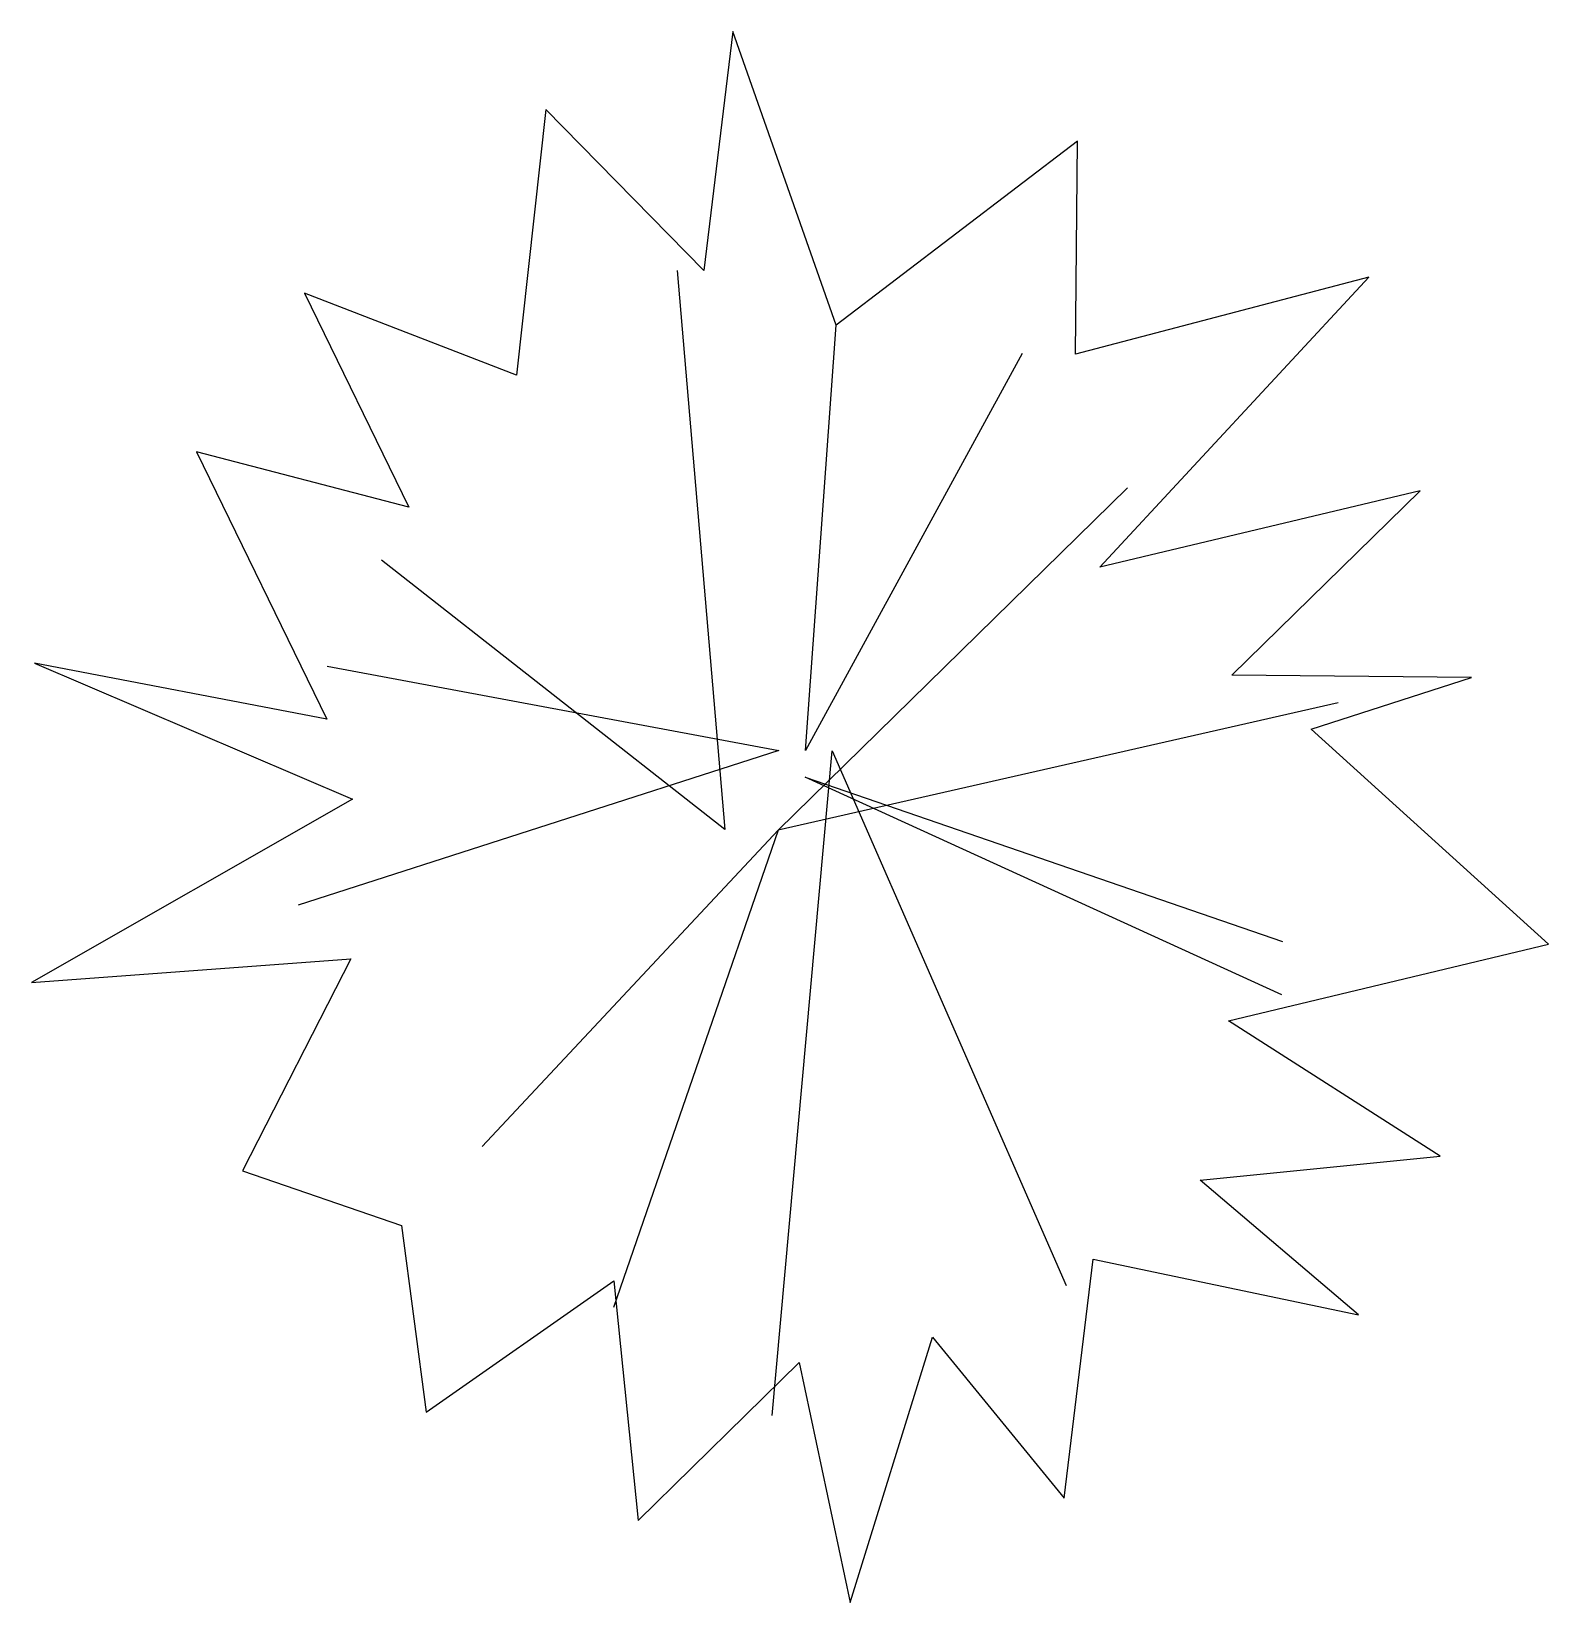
# Model space of a CAD drawing. Extents: x 89.32 to 95.02, y 59.38 to 65.28.
import ezdxf

# ---------------------------------------------------------------- set-up
doc = ezdxf.new("R2010")
doc.units = 0
doc.layers.add('49', color=1, linetype='CONTINUOUS')

msp = doc.modelspace()

# ---------------------------------------------------------------- linework, layer by layer
at = {"layer": '49', "color": 0}
for p, q in [((91.9528, 65.2805), (91.8438, 64.3816)), ((92.3418, 64.1766), (91.9528, 65.2805)), ((91.2499, 64.9875), (91.1399, 63.9886)), ((91.8438, 64.3816), (91.2499, 64.9875)), ((93.2487, 64.8675), (92.3418, 64.1766)), ((93.2407, 64.0676), (93.2487, 64.8675)), ((91.7438, 64.3826), (91.9228, 62.2808)), ((94.3436, 64.3566), (93.2407, 64.0676)), ((93.3327, 63.2667), (94.3436, 64.3566)), ((90.343, 64.2966), (90.7349, 63.4927)), ((91.1399, 63.9886), (90.343, 64.2966)), ((92.2258, 62.5777), (92.3418, 64.1766)), ((93.0407, 64.0696), (92.2258, 62.5777)), ((89.937, 63.7006), (90.427, 62.6957)), ((90.7349, 63.4927), (89.937, 63.7006)), ((92.1228, 62.2788), (93.4357, 63.5656)), ((94.5355, 63.5546), (93.3327, 63.2667)), ((93.8286, 62.8617), (94.5355, 63.5546)), ((91.9228, 62.2808), (90.6329, 63.2937)), ((89.3291, 62.9067), (90.5239, 62.3948)), ((90.427, 62.6957), (89.3291, 62.9067)), ((90.429, 62.8957), (92.1258, 62.5787)), ((94.7285, 62.8527), (93.8286, 62.8617)), ((94.1266, 62.6587), (94.7285, 62.8527)), ((94.2276, 62.7577), (92.1228, 62.2788)), ((95.0185, 61.8498), (94.1266, 62.6587)), ((92.1258, 62.5787), (90.32, 61.9968)), ((92.1008, 60.079), (92.3258, 62.5767)), ((92.3258, 62.5767), (93.2057, 60.5679)), ((92.2248, 62.4778), (94.0186, 61.8598)), ((94.0166, 61.6598), (92.2248, 62.4778)), ((90.5239, 62.3948), (89.3171, 61.7068)), ((91.0109, 61.0899), (92.1228, 62.2788)), ((92.1228, 62.2788), (91.5048, 60.485)), ((93.8156, 61.5618), (95.0185, 61.8498)), ((89.3171, 61.7068), (90.5179, 61.7948)), ((90.5179, 61.7948), (90.11, 60.9989)), ((94.6105, 61.0539), (93.8156, 61.5618)), ((93.7096, 60.9629), (94.6105, 61.0539)), ((90.11, 60.9989), (90.7079, 60.7929)), ((94.3046, 60.457), (93.7096, 60.9629)), ((90.7079, 60.7929), (90.8009, 60.092)), ((93.1977, 59.768), (93.3067, 60.6669)), ((93.3067, 60.6669), (94.3046, 60.457)), ((90.8009, 60.092), (91.5058, 60.5849)), ((91.5058, 60.5849), (91.5968, 59.684)), ((92.3938, 59.3761), (92.7037, 60.373)), ((92.7037, 60.373), (93.1977, 59.768)), ((91.5968, 59.684), (92.2028, 60.278)), ((92.2028, 60.278), (92.3938, 59.3761))]:
    msp.add_line(p, q, dxfattribs=at)

doc.saveas('drawing.dxf')
